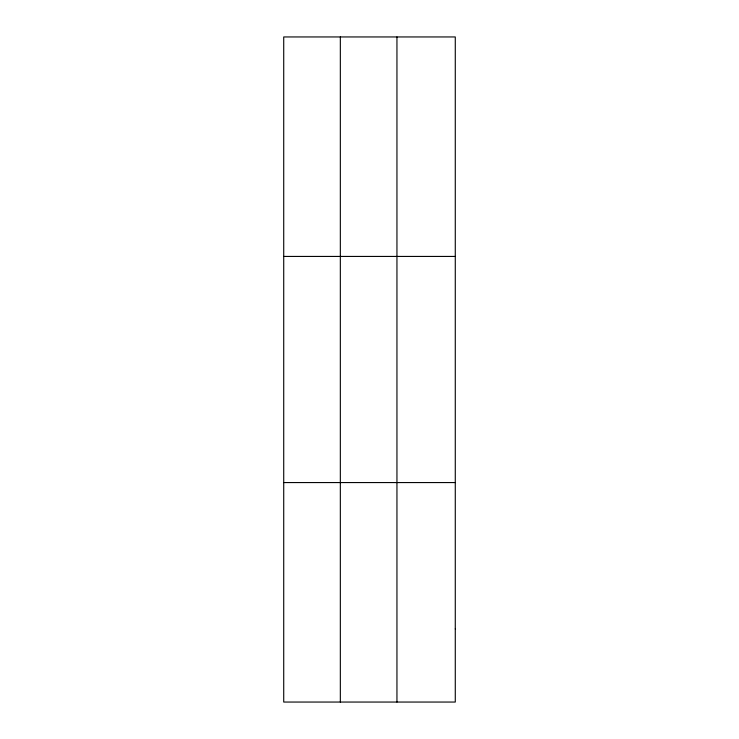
<?xml version="1.0" encoding="UTF-8"?>
<svg xmlns="http://www.w3.org/2000/svg" width="739" height="739" viewBox="0 0 739 739"><rect width="100%" height="100%" fill="white"/><g stroke="black" fill="none" stroke-linecap="round" stroke-linejoin="round"><path stroke-width="1.11" d="M340.337 36.95L340.337 702.05M396.945 36.95L396.945 702.05M283.721 256.433L455.279 256.433M283.721 482.567L455.279 482.567M455.279 628.889L455.279 702.05L283.721 702.05L283.721 36.95L455.279 36.95L455.279 628.889"/></g></svg>
